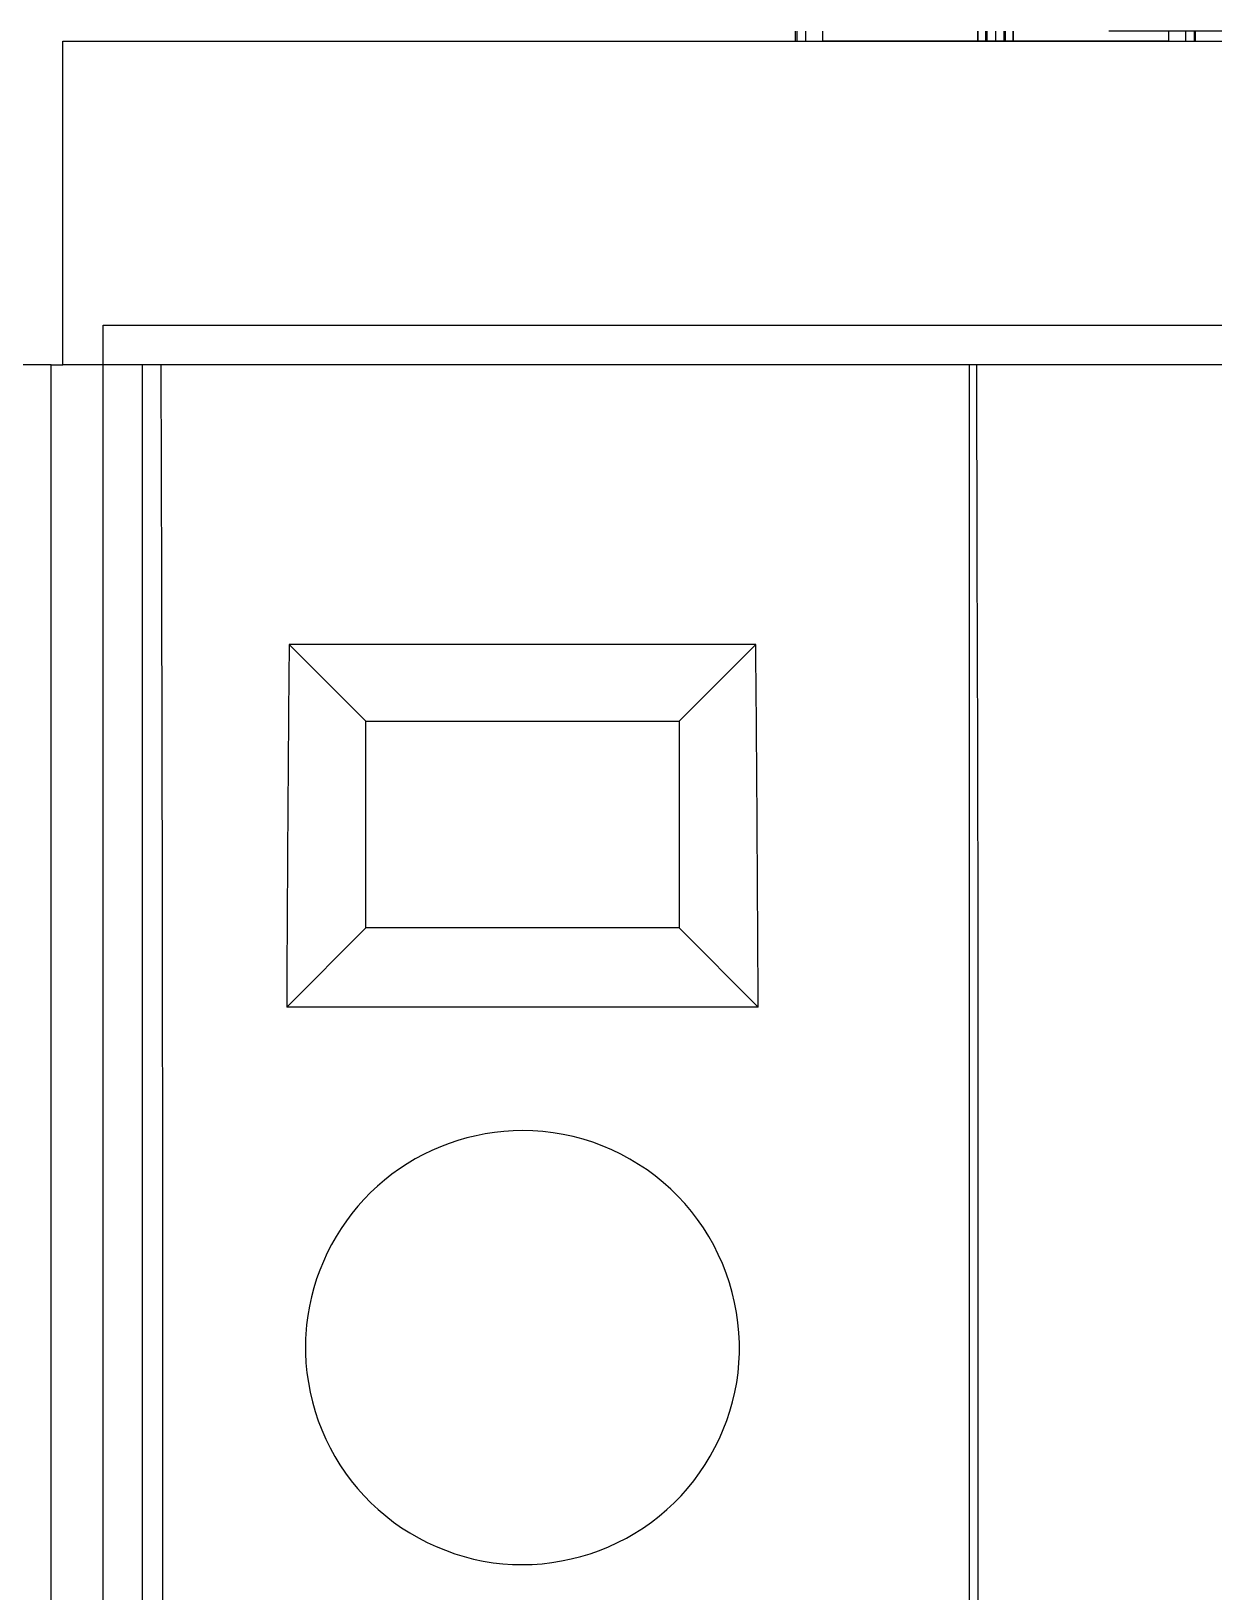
# Model space of a CAD drawing. Header units: millimetres. Extents: x 0 to 4227, y 0 to 2989.
# Drawn here: x 3382.1 to 3420.3, y 1597.8 to 1648.2 of the extents above; entities that cross this region are included whole.
import ezdxf

# ---------------------------------------------------------------- set-up
doc = ezdxf.new("R2010")
doc.units = ezdxf.units.MM
for name, color, linetype in [('MAIN-1', 7, 'Continuous'), ('MAIN-2', 7, 'Continuous'), ('THIET BI', 2, 'Continuous')]:
    doc.layers.add(name, color=color, linetype=linetype)

msp = doc.modelspace()

# ---------------------------------------------------------------- linework, layer by layer
at = {"layer": 'MAIN-1'}
for p, q in [((3383.121, 1647.889), (3475.515, 1647.889)), ((3383.121, 1637.434), (3383.121, 1647.889)), ((3406.783, 1647.889), (3406.783, 1648.208)), ((3407.102, 1648.208), (3407.102, 1647.889)), ((3417.226, 1648.208), (3416.908, 1648.208)), ((3429.51, 1648.208), (3417.226, 1648.208)), ((3419.385, 1648.208), (3419.385, 1647.889)), ((3419.704, 1647.889), (3419.704, 1648.208)), ((3382.736, 1637.434), (3344.891, 1637.434)), ((3382.736, 1637.434), (3383.121, 1637.434)), ((3382.736, 1570.624), (3382.736, 1637.434)), ((3386.292, 1637.434), (3385.692, 1637.434)), ((3385.692, 1573.812), (3385.692, 1637.434)), ((3412.405, 1637.434), (3386.292, 1637.434)), ((3412.439, 1637.434), (3412.405, 1637.434)), ((3412.405, 1633.891), (3412.405, 1637.434)), ((3412.472, 1637.434), (3412.439, 1637.434)), ((3412.505, 1637.434), (3412.472, 1637.434)), ((3412.538, 1637.434), (3412.505, 1637.434)), ((3412.571, 1637.434), (3412.538, 1637.434)), ((3412.605, 1637.434), (3412.571, 1637.434)), ((3412.638, 1637.434), (3412.605, 1637.434)), ((3472.024, 1637.434), (3412.638, 1637.434)), ((3412.656, 1631.279), (3412.638, 1637.434)), ((3412.405, 1630.346), (3412.405, 1633.891)), ((3412.671, 1625.124), (3412.656, 1631.279)), ((3412.405, 1626.8), (3412.405, 1630.346)), ((3405.501, 1628.397), (3390.426, 1628.397)), ((3390.426, 1628.397), (3392.903, 1625.92)), ((3405.501, 1628.397), (3403.024, 1625.92)), ((3412.405, 1623.253), (3412.405, 1626.8)), ((3392.903, 1625.92), (3403.024, 1625.92)), ((3392.903, 1619.241), (3392.903, 1625.92)), ((3403.024, 1625.92), (3403.024, 1619.241)), ((3412.681, 1618.968), (3412.671, 1625.124)), ((3412.405, 1619.705), (3412.405, 1623.253)), ((3412.404, 1616.157), (3412.405, 1619.705)), ((3392.903, 1619.241), (3390.348, 1616.687)), ((3403.024, 1619.241), (3392.903, 1619.241)), ((3403.024, 1619.241), (3405.579, 1616.687)), ((3412.687, 1612.813), (3412.681, 1618.968)), ((3405.579, 1616.687), (3390.348, 1616.687)), ((3412.404, 1612.608), (3412.404, 1616.157)), ((3396.759, 1612.59), (3396.463, 1612.531)), ((3397.058, 1612.636), (3396.759, 1612.59)), ((3397.359, 1612.67), (3397.058, 1612.636)), ((3397.661, 1612.691), (3397.359, 1612.67)), ((3397.964, 1612.698), (3397.661, 1612.691)), ((3398.294, 1612.691), (3397.964, 1612.698)), ((3398.624, 1612.668), (3398.294, 1612.691)), ((3398.953, 1612.629), (3398.624, 1612.668)), ((3399.28, 1612.574), (3398.953, 1612.629)), ((3412.404, 1609.059), (3412.404, 1612.608)), ((3412.69, 1606.658), (3412.687, 1612.813)), ((3395.311, 1612.173), (3395.035, 1612.054)), ((3395.593, 1612.281), (3395.311, 1612.173)), ((3395.879, 1612.376), (3395.593, 1612.281)), ((3396.169, 1612.46), (3395.879, 1612.376)), ((3396.463, 1612.531), (3396.169, 1612.46)), ((3399.602, 1612.503), (3399.28, 1612.574)), ((3399.921, 1612.418), (3399.602, 1612.503)), ((3400.235, 1612.317), (3399.921, 1612.418)), ((3400.543, 1612.202), (3400.235, 1612.317)), ((3400.846, 1612.073), (3400.543, 1612.202)), ((3394.239, 1611.626), (3393.987, 1611.462)), ((3394.498, 1611.78), (3394.239, 1611.626)), ((3394.763, 1611.922), (3394.498, 1611.78)), ((3395.035, 1612.054), (3394.763, 1611.922)), ((3401.143, 1611.931), (3400.846, 1612.073)), ((3401.432, 1611.775), (3401.143, 1611.931)), ((3401.714, 1611.605), (3401.432, 1611.775)), ((3401.987, 1611.424), (3401.714, 1611.605)), ((3393.505, 1611.1), (3393.277, 1610.903)), ((3393.742, 1611.286), (3393.505, 1611.1)), ((3393.987, 1611.462), (3393.742, 1611.286)), ((3402.252, 1611.23), (3401.987, 1611.424)), ((3402.507, 1611.024), (3402.252, 1611.23)), ((3393.058, 1610.696), (3392.848, 1610.48)), ((3393.277, 1610.903), (3393.058, 1610.696)), ((3402.753, 1610.806), (3402.507, 1611.024)), ((3402.988, 1610.577), (3402.753, 1610.806)), ((3403.211, 1610.338), (3402.988, 1610.577)), ((3392.647, 1610.255), (3392.457, 1610.022)), ((3392.848, 1610.48), (3392.647, 1610.255)), ((3403.423, 1610.088), (3403.211, 1610.338)), ((3403.622, 1609.827), (3403.423, 1610.088)), ((3392.276, 1609.781), (3392.105, 1609.532)), ((3392.457, 1610.022), (3392.276, 1609.781)), ((3403.809, 1609.558), (3403.622, 1609.827)), ((3391.946, 1609.276), (3391.797, 1609.013)), ((3392.105, 1609.532), (3391.946, 1609.276)), ((3403.983, 1609.279), (3403.809, 1609.558)), ((3404.143, 1608.992), (3403.983, 1609.279)), ((3412.404, 1605.51), (3412.404, 1609.059)), ((3391.659, 1608.744), (3391.532, 1608.47)), ((3391.797, 1609.013), (3391.659, 1608.744)), ((3404.29, 1608.698), (3404.143, 1608.992)), ((3404.423, 1608.398), (3404.29, 1608.698)), ((3391.418, 1608.19), (3391.315, 1607.905)), ((3391.532, 1608.47), (3391.418, 1608.19)), ((3404.543, 1608.091), (3404.423, 1608.398)), ((3404.648, 1607.779), (3404.543, 1608.091)), ((3391.224, 1607.616), (3391.146, 1607.323)), ((3391.315, 1607.905), (3391.224, 1607.616)), ((3404.739, 1607.463), (3404.648, 1607.779)), ((3391.146, 1607.323), (3391.081, 1607.026)), ((3404.815, 1607.143), (3404.739, 1607.463)), ((3404.877, 1606.819), (3404.815, 1607.143)), ((3391.029, 1606.727), (3390.99, 1606.425)), ((3391.081, 1607.026), (3391.029, 1606.727)), ((3404.924, 1606.494), (3404.877, 1606.819)), ((3412.688, 1600.502), (3412.69, 1606.658)), ((3390.965, 1606.12), (3390.957, 1605.967)), ((3390.976, 1606.272), (3390.965, 1606.12)), ((3390.99, 1606.425), (3390.976, 1606.272)), ((3404.956, 1606.167), (3404.924, 1606.494)), ((3404.972, 1605.838), (3404.956, 1606.167)), ((3390.953, 1605.815), (3390.952, 1605.662)), ((3390.952, 1605.662), (3390.955, 1605.51)), ((3390.957, 1605.967), (3390.953, 1605.815)), ((3404.973, 1605.51), (3404.972, 1605.838)), ((3390.955, 1605.51), (3390.971, 1605.19)), ((3390.971, 1605.19), (3391.002, 1604.872)), ((3404.929, 1604.876), (3404.958, 1605.192)), ((3404.958, 1605.192), (3404.973, 1605.51)), ((3412.404, 1602.399), (3412.404, 1605.51)), ((3391.002, 1604.872), (3391.047, 1604.556)), ((3391.047, 1604.556), (3391.106, 1604.242)), ((3404.826, 1604.249), (3404.885, 1604.562)), ((3404.885, 1604.562), (3404.929, 1604.876)), ((3391.106, 1604.242), (3391.18, 1603.932)), ((3404.753, 1603.94), (3404.826, 1604.249)), ((3391.18, 1603.932), (3391.266, 1603.625)), ((3391.266, 1603.625), (3391.367, 1603.323)), ((3404.565, 1603.334), (3404.666, 1603.635)), ((3404.666, 1603.635), (3404.753, 1603.94)), ((3391.367, 1603.323), (3391.481, 1603.026)), ((3391.481, 1603.026), (3391.607, 1602.734)), ((3404.324, 1602.746), (3404.451, 1603.037)), ((3404.451, 1603.037), (3404.565, 1603.334)), ((3391.607, 1602.734), (3391.747, 1602.448)), ((3404.183, 1602.46), (3404.324, 1602.746)), ((3391.747, 1602.448), (3391.9, 1602.169)), ((3391.9, 1602.169), (3392.065, 1601.897)), ((3403.865, 1601.909), (3404.031, 1602.181)), ((3404.031, 1602.181), (3404.183, 1602.46)), ((3412.404, 1599.288), (3412.404, 1602.399)), ((3392.065, 1601.897), (3392.242, 1601.633)), ((3392.242, 1601.633), (3392.431, 1601.378)), ((3403.499, 1601.387), (3403.688, 1601.644)), ((3403.688, 1601.644), (3403.865, 1601.909)), ((3392.431, 1601.378), (3392.632, 1601.132)), ((3392.632, 1601.132), (3392.845, 1600.895)), ((3403.086, 1600.9), (3403.298, 1601.139)), ((3403.298, 1601.139), (3403.499, 1601.387)), ((3392.845, 1600.895), (3393.068, 1600.668)), ((3393.068, 1600.668), (3393.302, 1600.452)), ((3402.629, 1600.452), (3402.863, 1600.671)), ((3402.863, 1600.671), (3403.086, 1600.9)), ((3412.683, 1594.347), (3412.688, 1600.502)), ((3393.302, 1600.452), (3393.546, 1600.247)), ((3393.546, 1600.247), (3393.799, 1600.053)), ((3393.799, 1600.053), (3394.06, 1599.87)), ((3401.869, 1599.863), (3402.131, 1600.047)), ((3402.131, 1600.047), (3402.385, 1600.244)), ((3402.385, 1600.244), (3402.629, 1600.452)), ((3394.06, 1599.87), (3394.33, 1599.699)), ((3394.33, 1599.699), (3394.606, 1599.539)), ((3394.606, 1599.539), (3394.89, 1599.393)), ((3401.037, 1599.388), (3401.321, 1599.533)), ((3401.321, 1599.533), (3401.598, 1599.692)), ((3401.598, 1599.692), (3401.869, 1599.863)), ((3394.89, 1599.393), (3395.179, 1599.259)), ((3395.179, 1599.259), (3395.474, 1599.138)), ((3395.474, 1599.138), (3395.775, 1599.03)), ((3395.775, 1599.03), (3396.079, 1598.936)), ((3399.846, 1598.937), (3400.151, 1599.03)), ((3400.151, 1599.03), (3400.451, 1599.136)), ((3400.451, 1599.136), (3400.747, 1599.255)), ((3400.747, 1599.255), (3401.037, 1599.388)), ((3412.404, 1596.177), (3412.404, 1599.288)), ((3396.079, 1598.936), (3396.387, 1598.856)), ((3396.387, 1598.856), (3396.699, 1598.79)), ((3396.699, 1598.79), (3397.013, 1598.739)), ((3397.013, 1598.739), (3397.329, 1598.703)), ((3397.329, 1598.703), (3397.646, 1598.682)), ((3397.646, 1598.682), (3397.964, 1598.675)), ((3397.964, 1598.675), (3398.281, 1598.684)), ((3398.281, 1598.684), (3398.598, 1598.706)), ((3398.598, 1598.706), (3398.913, 1598.743)), ((3398.913, 1598.743), (3399.227, 1598.794)), ((3399.227, 1598.794), (3399.538, 1598.859)), ((3399.538, 1598.859), (3399.846, 1598.937))]:
    msp.add_line(p, q, dxfattribs=at)
for centre, major_axis, ratio, start_param, end_param in [((3360.099, 1605.51), (0, 500.81), 0.052408, -1.570796, -1.507008), ((3487.672, 1605.51), (0, -500.81), 0.19438, -1.616512, -1.593115), ((3308.255, 1605.51), (0, 500.81), 0.19438, -1.548477, -1.525081), ((3360.099, 1605.51), (0, 500.81), 0.052408, -1.632927, -1.570796)]:
    msp.add_ellipse(centre, major_axis=major_axis, ratio=ratio, start_param=start_param, end_param=end_param, dxfattribs=at)
at = {"layer": 'MAIN-2'}
for p, q in [((3383.121, 1647.889), (3383.121, 1647.889)), ((3406.826, 1648.208), (3406.826, 1647.889)), ((3407.654, 1648.208), (3407.654, 1647.889)), ((3418.833, 1647.889), (3407.654, 1647.889)), ((3412.67, 1647.889), (3412.67, 1648.208)), ((3412.671, 1648.208), (3412.671, 1647.889)), ((3412.925, 1648.208), (3412.925, 1647.889)), ((3412.967, 1648.208), (3412.967, 1647.889)), ((3413.243, 1648.208), (3413.243, 1647.889)), ((3413.519, 1648.208), (3413.519, 1647.889)), ((3413.561, 1648.208), (3413.561, 1647.889)), ((3413.816, 1648.208), (3413.816, 1647.889)), ((3413.817, 1647.889), (3413.817, 1648.208)), ((3418.833, 1648.208), (3418.833, 1647.889)), ((3419.661, 1648.208), (3419.661, 1647.889)), ((3382.736, 1637.434), (3382.736, 1637.434)), ((3383.121, 1637.434), (3383.121, 1637.434)), ((3475.515, 1637.434), (3383.121, 1637.434))]:
    msp.add_line(p, q, dxfattribs=at)
at = {"layer": 'THIET BI', "color": 1, "linetype": 'Continuous', "ltscale": 0.5}
msp.add_lwpolyline([(3384.417, 1638.709), (3476.854, 1638.709), (3476.854, 1572.409), (3384.417, 1572.409)], close=True, dxfattribs=at)

doc.saveas('drawing.dxf')
